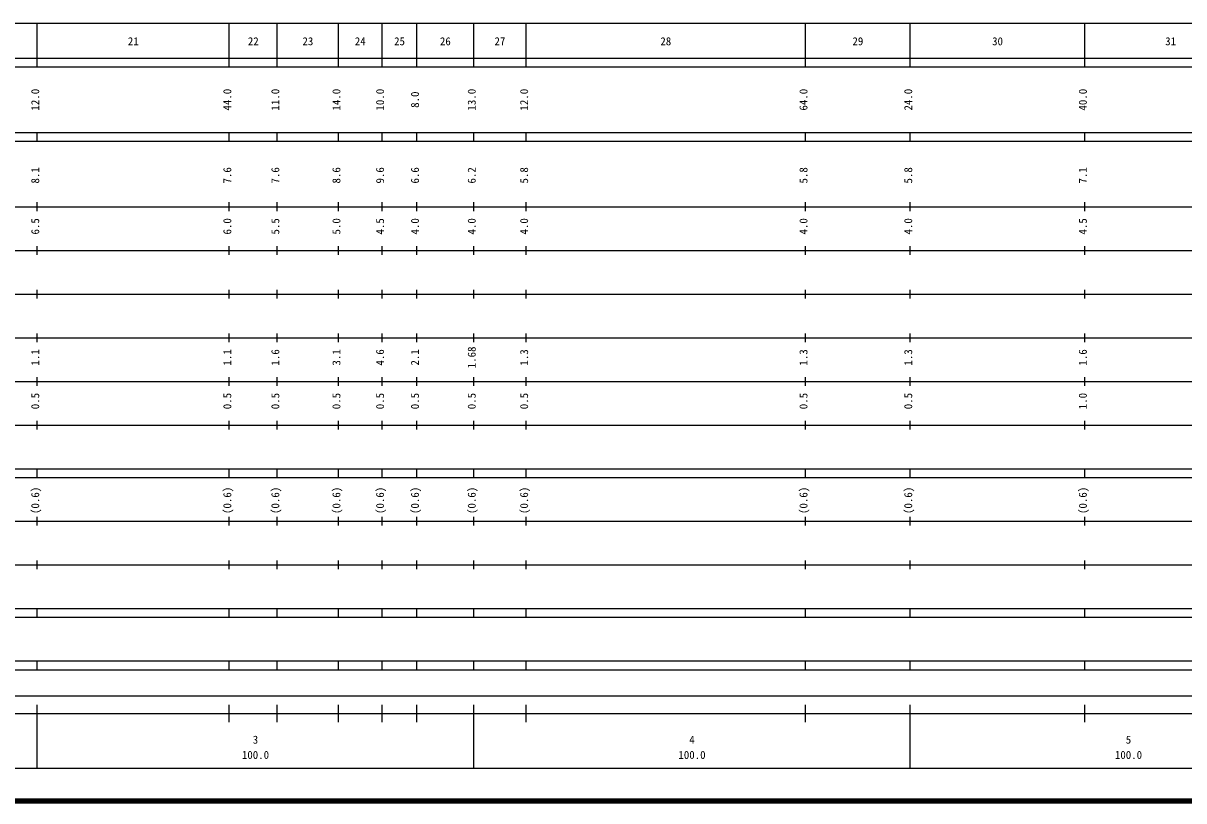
# Model space of a CAD drawing. Units: millimetres on the paper, enlarged 1000 times. Extents: x 40000 to 680000, y 20000 to 380000.
# Drawn here: x 264788 to 530668, y 20000 to 198000 of the extents above; entities that cross this region are included whole.
import ezdxf
from ezdxf.enums import TextEntityAlignment as Align

# ---------------------------------------------------------------- set-up
doc = ezdxf.new("R2010")
doc.units = ezdxf.units.MM
doc.header["$LTSCALE"] = 1000
doc.layers.add('M-TTL', color=2, linetype='Continuous', lineweight=140)
doc.layers.add('M-TTL-BAND', color=7, linetype='Continuous', lineweight=25)
doc.styles.add('ＭＳ ゴシック', font='')
doc.styles.get('ＭＳ ゴシック').set_extended_font_data('MS Gothic')

msp = doc.modelspace()

# ---------------------------------------------------------------- linework, layer by layer
at = {"layer": 'M-TTL'}
msp.add_line((40000, 20000), (680000, 20000), dxfattribs=at)
at = {"layer": 'M-TTL-BAND'}
for p, q in [((68000, 198000), (579000, 198000)), ((268000, 188000), (268000, 198000)), ((312000, 188000), (312000, 198000)), ((323000, 188000), (323000, 198000)), ((337000, 188000), (337000, 198000)), ((347000, 188000), (347000, 198000)), ((355000, 188000), (355000, 198000)), ((368000, 188000), (368000, 198000)), ((380000, 188000), (380000, 198000)), ((444000, 188000), (444000, 198000)), ((468000, 188000), (468000, 198000)), ((508000, 188000), (508000, 198000)), ((40000, 190000), (579000, 190000)), ((40000, 188000), (579000, 188000)), ((40000, 173000), (579000, 173000)), ((268000, 171000), (268000, 173000)), ((312000, 171000), (312000, 173000)), ((323000, 171000), (323000, 173000)), ((337000, 171000), (337000, 173000)), ((347000, 171000), (347000, 173000)), ((355000, 171000), (355000, 173000)), ((368000, 171000), (368000, 173000)), ((380000, 171000), (380000, 173000)), ((444000, 171000), (444000, 173000)), ((468000, 171000), (468000, 173000)), ((508000, 171000), (508000, 173000)), ((40000, 171000), (579000, 171000)), ((268000, 155000), (268000, 157000)), ((312000, 155000), (312000, 157000)), ((323000, 155000), (323000, 157000)), ((337000, 155000), (337000, 157000)), ((347000, 155000), (347000, 157000)), ((355000, 155000), (355000, 157000)), ((368000, 155000), (368000, 157000)), ((380000, 155000), (380000, 157000)), ((444000, 155000), (444000, 157000)), ((468000, 155000), (468000, 157000)), ((508000, 155000), (508000, 157000)), ((40000, 156000), (579000, 156000)), ((268000, 145000), (268000, 147000)), ((312000, 145000), (312000, 147000)), ((323000, 145000), (323000, 147000)), ((337000, 145000), (337000, 147000)), ((347000, 145000), (347000, 147000)), ((355000, 145000), (355000, 147000)), ((368000, 145000), (368000, 147000)), ((380000, 145000), (380000, 147000)), ((444000, 145000), (444000, 147000)), ((468000, 145000), (468000, 147000)), ((508000, 145000), (508000, 147000)), ((46000, 146000), (579000, 146000)), ((52000, 136000), (579000, 136000)), ((268000, 135000), (268000, 137000)), ((312000, 135000), (312000, 137000)), ((323000, 135000), (323000, 137000)), ((337000, 135000), (337000, 137000)), ((347000, 135000), (347000, 137000)), ((355000, 135000), (355000, 137000)), ((368000, 135000), (368000, 137000)), ((380000, 135000), (380000, 137000)), ((444000, 135000), (444000, 137000)), ((468000, 135000), (468000, 137000)), ((508000, 135000), (508000, 137000)), ((46000, 126000), (579000, 126000)), ((268000, 125000), (268000, 127000)), ((312000, 125000), (312000, 127000)), ((323000, 125000), (323000, 127000)), ((337000, 125000), (337000, 127000)), ((347000, 125000), (347000, 127000)), ((355000, 125000), (355000, 127000)), ((368000, 125000), (368000, 127000)), ((380000, 125000), (380000, 127000)), ((444000, 125000), (444000, 127000)), ((468000, 125000), (468000, 127000)), ((508000, 125000), (508000, 127000)), ((268000, 115000), (268000, 117000)), ((312000, 115000), (312000, 117000)), ((323000, 115000), (323000, 117000)), ((337000, 115000), (337000, 117000)), ((347000, 115000), (347000, 117000)), ((355000, 115000), (355000, 117000)), ((368000, 115000), (368000, 117000)), ((380000, 115000), (380000, 117000)), ((444000, 115000), (444000, 117000)), ((468000, 115000), (468000, 117000)), ((508000, 115000), (508000, 117000)), ((52000, 116000), (579000, 116000)), ((268000, 105000), (268000, 107000)), ((312000, 105000), (312000, 107000)), ((323000, 105000), (323000, 107000)), ((337000, 105000), (337000, 107000)), ((347000, 105000), (347000, 107000)), ((355000, 105000), (355000, 107000)), ((368000, 105000), (368000, 107000)), ((380000, 105000), (380000, 107000)), ((444000, 105000), (444000, 107000)), ((468000, 105000), (468000, 107000)), ((508000, 105000), (508000, 107000)), ((46000, 106000), (579000, 106000)), ((40000, 96000), (579000, 96000)), ((268000, 94000), (268000, 96000)), ((312000, 94000), (312000, 96000)), ((323000, 94000), (323000, 96000)), ((337000, 94000), (337000, 96000)), ((347000, 94000), (347000, 96000)), ((355000, 94000), (355000, 96000)), ((368000, 94000), (368000, 96000)), ((380000, 94000), (380000, 96000)), ((444000, 94000), (444000, 96000)), ((468000, 94000), (468000, 96000)), ((508000, 94000), (508000, 96000)), ((40000, 94000), (579000, 94000)), ((49000, 84000), (579000, 84000)), ((268000, 83000), (268000, 85000)), ((312000, 83000), (312000, 85000)), ((323000, 83000), (323000, 85000)), ((337000, 83000), (337000, 85000)), ((347000, 83000), (347000, 85000)), ((355000, 83000), (355000, 85000)), ((368000, 83000), (368000, 85000)), ((380000, 83000), (380000, 85000)), ((444000, 83000), (444000, 85000)), ((468000, 83000), (468000, 85000)), ((508000, 83000), (508000, 85000)), ((268000, 73000), (268000, 75000)), ((312000, 73000), (312000, 75000)), ((323000, 73000), (323000, 75000)), ((337000, 73000), (337000, 75000)), ((347000, 73000), (347000, 75000)), ((355000, 73000), (355000, 75000)), ((368000, 73000), (368000, 75000)), ((380000, 73000), (380000, 75000)), ((444000, 73000), (444000, 75000)), ((468000, 73000), (468000, 75000)), ((508000, 73000), (508000, 75000)), ((40000, 74000), (579000, 74000)), ((40000, 64000), (579000, 64000)), ((268000, 62000), (268000, 64000)), ((312000, 62000), (312000, 64000)), ((323000, 62000), (323000, 64000)), ((337000, 62000), (337000, 64000)), ((347000, 62000), (347000, 64000)), ((355000, 62000), (355000, 64000)), ((368000, 62000), (368000, 64000)), ((380000, 62000), (380000, 64000)), ((444000, 62000), (444000, 64000)), ((468000, 62000), (468000, 64000)), ((508000, 62000), (508000, 64000)), ((40000, 62000), (579000, 62000)), ((40000, 52000), (579000, 52000)), ((268000, 50000), (268000, 52000)), ((312000, 50000), (312000, 52000)), ((323000, 50000), (323000, 52000)), ((337000, 50000), (337000, 52000)), ((347000, 50000), (347000, 52000)), ((355000, 50000), (355000, 52000)), ((368000, 50000), (368000, 52000)), ((380000, 50000), (380000, 52000)), ((444000, 50000), (444000, 52000)), ((468000, 50000), (468000, 52000)), ((508000, 50000), (508000, 52000)), ((40000, 50000), (579000, 50000)), ((71000, 44000), (565000, 44000)), ((40000, 40000), (579000, 40000)), ((268000, 27500), (268000, 42000)), ((312000, 38000), (312000, 42000)), ((323000, 38000), (323000, 42000)), ((337000, 38000), (337000, 42000)), ((347000, 38000), (347000, 42000)), ((355000, 38000), (355000, 42000)), ((368000, 27500), (368000, 42000)), ((380000, 38000), (380000, 42000)), ((444000, 38000), (444000, 42000)), ((468000, 27500), (468000, 42000)), ((508000, 38000), (508000, 42000)), ((68000, 27500), (579000, 27500))]:
    msp.add_line(p, q, dxfattribs=at)

# ---------------------------------------------------------------- texts
at = {"layer": 'M-TTL-BAND', "style": 'ＭＳ ゴシック'}
for s, p in [('21', (290000, 192405)), ('22', (317500, 192405)), ('23', (330000, 192405)), ('24', (342000, 192405)), ('25', (351000, 192405)), ('26', (361500, 192405)), ('27', (374000, 192405)), ('28', (412000, 192405)), ('29', (456000, 192405)), ('30', (488000, 192405)), ('31', (527650, 192405)), ('3', (318000, 32523)), ('4', (418000, 32523)), ('5', (518000, 32523)), ('100.0', (318000, 29033)), ('100.0', (418000, 29033)), ('100.0', (518000, 29033))]:
    msp.add_text(s, height=1833, dxfattribs=at).set_placement(p, align=Align.BOTTOM_CENTER)
for s, p in [('12.0', (269000, 180500)), ('44.0', (313000, 180500)), ('11.0', (324000, 180500)), ('14.0', (338000, 180500)), ('10.0', (348000, 180500)), ('8.0', (356000, 180500)), ('13.0', (369000, 180500)), ('12.0', (381000, 180500)), ('64.0', (445000, 180500)), ('24.0', (469000, 180500)), ('40.0', (509000, 180500)), ('8.1', (269000, 163174)), ('7.6', (313000, 163174)), ('7.6', (324000, 163174)), ('8.6', (338000, 163174)), ('9.6', (348000, 163174)), ('6.6', (356000, 163174)), ('6.2', (369000, 163174)), ('5.8', (381000, 163174)), ('5.8', (445000, 163174)), ('5.8', (469000, 163174)), ('7.1', (509000, 163174)), ('6.5', (269000, 151500)), ('6.0', (313000, 151500)), ('5.5', (324000, 151500)), ('5.0', (338000, 151500)), ('4.5', (348000, 151500)), ('4.0', (356000, 151500)), ('4.0', (369000, 151500)), ('4.0', (381000, 151500)), ('4.0', (445000, 151500)), ('4.0', (469000, 151500)), ('4.5', (509000, 151500)), ('1.1', (269000, 121500)), ('1.1', (313000, 121500)), ('1.6', (324000, 121500)), ('3.1', (338000, 121500)), ('4.6', (348000, 121500)), ('2.1', (356000, 121500)), ('1.68', (369000, 121500)), ('1.3', (381000, 121500)), ('1.3', (445000, 121500)), ('1.3', (469000, 121500)), ('1.6', (509000, 121500)), ('0.5', (269000, 111500)), ('0.5', (313000, 111500)), ('0.5', (324000, 111500)), ('0.5', (338000, 111500)), ('0.5', (348000, 111500)), ('0.5', (356000, 111500)), ('0.5', (369000, 111500)), ('0.5', (381000, 111500)), ('0.5', (445000, 111500)), ('0.5', (469000, 111500)), ('1.0', (509000, 111500)), ('(0.6)', (269000, 88764)), ('(0.6)', (313000, 88764)), ('(0.6)', (324000, 88764)), ('(0.6)', (338000, 88764)), ('(0.6)', (348000, 88764)), ('(0.6)', (356000, 88764)), ('(0.6)', (369000, 88764)), ('(0.6)', (381000, 88764)), ('(0.6)', (445000, 88764)), ('(0.6)', (469000, 88764)), ('(0.6)', (509000, 88764))]:
    msp.add_text(s, height=1833, rotation=90, dxfattribs=at).set_placement(p, align=Align.BOTTOM_CENTER)

doc.saveas('drawing.dxf')
